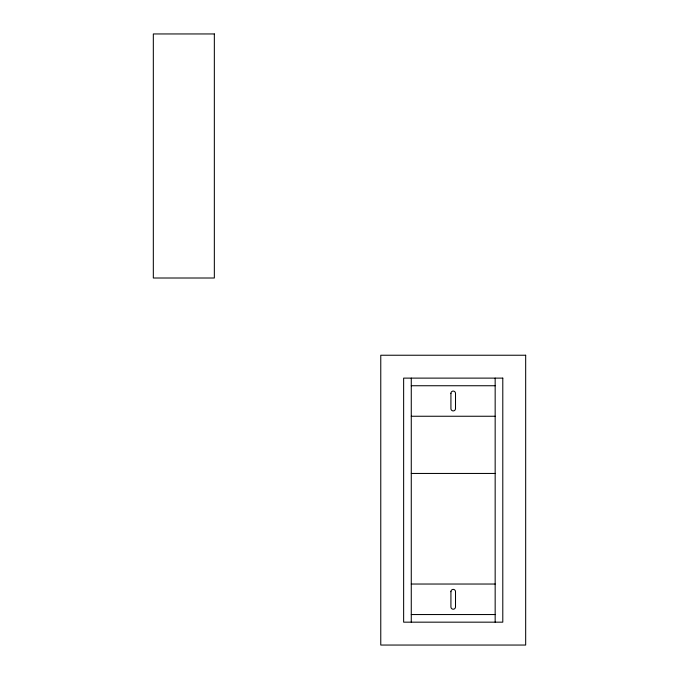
<?xml version="1.0" encoding="UTF-8"?>
<svg xmlns="http://www.w3.org/2000/svg" width="679" height="679" viewBox="0 0 679 679"><rect width="100%" height="100%" fill="white"/><g stroke="black" fill="none" stroke-linecap="round" stroke-linejoin="round"><path stroke-width="1.02" d="M411.27 385.74L495.161 385.74M411.27 416.252L495.161 416.252M411.27 473.45L495.161 473.45M411.27 584.033L495.161 584.033M411.27 614.546L495.161 614.546M495.161 378.118L495.161 622.168M411.27 378.118L411.27 622.168M450.924 591.672L450.924 606.916A2.292 2.292 0 0 0 453.216 609.207A2.292 2.292 0 0 0 455.507 606.916L455.507 591.655A2.292 2.292 0 0 0 453.207 589.372A2.292 2.292 0 0 0 450.924 591.672M450.924 393.379L450.924 408.622A2.292 2.292 0 0 0 453.216 410.914A2.292 2.292 0 0 0 455.507 408.622L455.507 393.362A2.292 2.292 0 0 0 453.207 391.079A2.292 2.292 0 0 0 450.924 393.379M214.343 33.95L153.327 33.95L153.327 278.008L214.343 278.008L214.343 33.95M525.673 355.236L380.766 355.236L380.766 645.05L525.673 645.05L525.673 355.236M502.791 378.118L403.64 378.118L403.64 622.168L502.791 622.168L502.791 378.118"/></g></svg>
